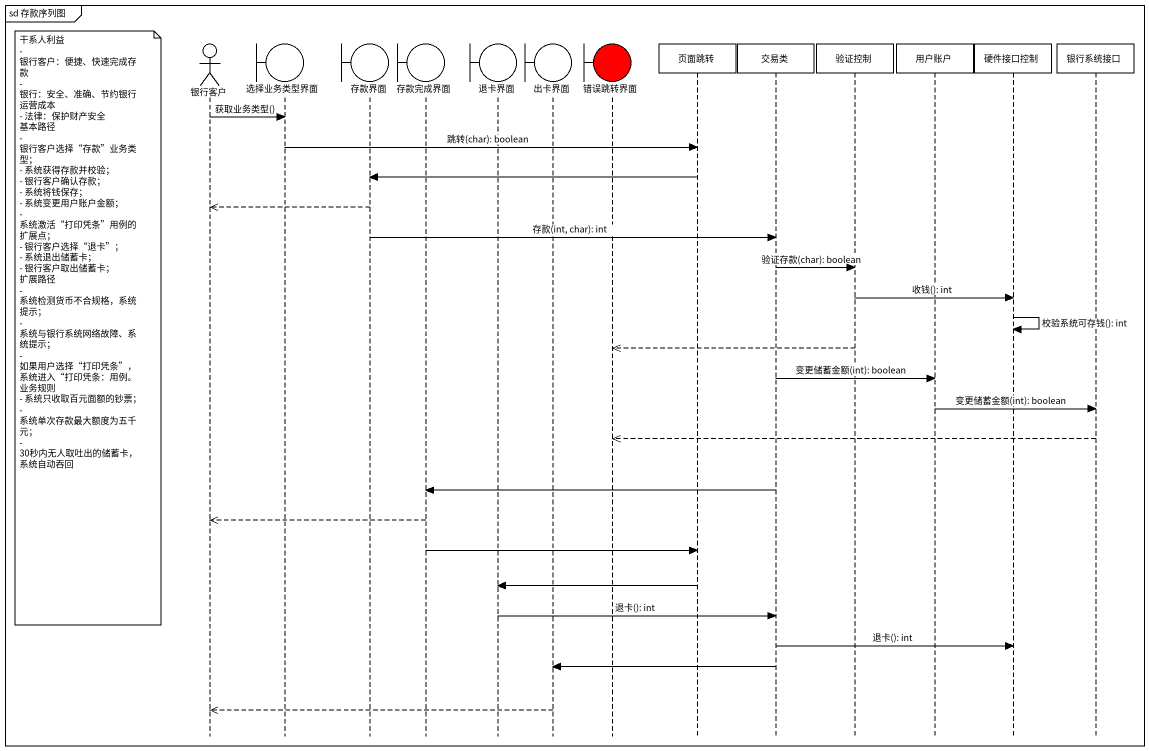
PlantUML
@startuml
mainframe sd 存款序列图
hide footbox
actor 银行客户
boundary 选择业务类型界面
boundary 存款界面
boundary 存款完成界面
boundary 退卡界面
boundary 出卡界面
boundary 错误跳转界面 #FF0000
participant 页面跳转
participant 交易类
participant 验证控制
participant 用户账户
participant 硬件接口控制
participant 银行系统接口

银行客户 -> 选择业务类型界面 : 获取业务类型()
选择业务类型界面 -> 页面跳转 : 跳转(char): boolean
页面跳转 -> 存款界面
存款界面 -->> 银行客户
存款界面 -> 交易类 : 存款(int, char): int
交易类 -> 验证控制 : 验证存款(char): boolean
验证控制 -> 硬件接口控制 : 收钱(): int
硬件接口控制 -> 硬件接口控制 : 校验系统可存钱(): int
note left of 银行客户
  干系人利益
  - 银行客户：便捷、快速完成存款
  - 银行：安全、准确、节约银行运营成本
  - 法律：保护财产安全
  基本路径
  - 银行客户选择“存款”业务类型；
  - 系统获得存款并校验；
  - 银行客户确认存款；
  - 系统将钱保存；
  - 系统变更用户账户金额；
  - 系统激活“打印凭条”用例的扩展点；
  - 银行客户选择“退卡”；
  - 系统退出储蓄卡；
  - 银行客户取出储蓄卡；
  扩展路径
  - 系统检测货币不合规格，系统提示；
  - 系统与银行系统网络故障、系统提示；
  - 如果用户选择“打印凭条”，系统进入“打印凭条：用例。
  业务规则
  - 系统只收取百元面额的钞票；
  - 系统单次存款最大额度为五千元；
  - 30秒内无人取吐出的储蓄卡，系统自动吞回
end note
验证控制 -->> 错误跳转界面
交易类 -> 用户账户 : 变更储蓄金额(int): boolean
用户账户 -> 银行系统接口 : 变更储蓄金额(int): boolean
银行系统接口 -->> 错误跳转界面
交易类 -> 存款完成界面
存款完成界面 -->> 银行客户
存款完成界面 -> 页面跳转
页面跳转 -> 退卡界面
退卡界面 -> 交易类 : 退卡(): int
交易类 -> 硬件接口控制 : 退卡(): int
交易类 -> 出卡界面
出卡界面 -->> 银行客户
@enduml
